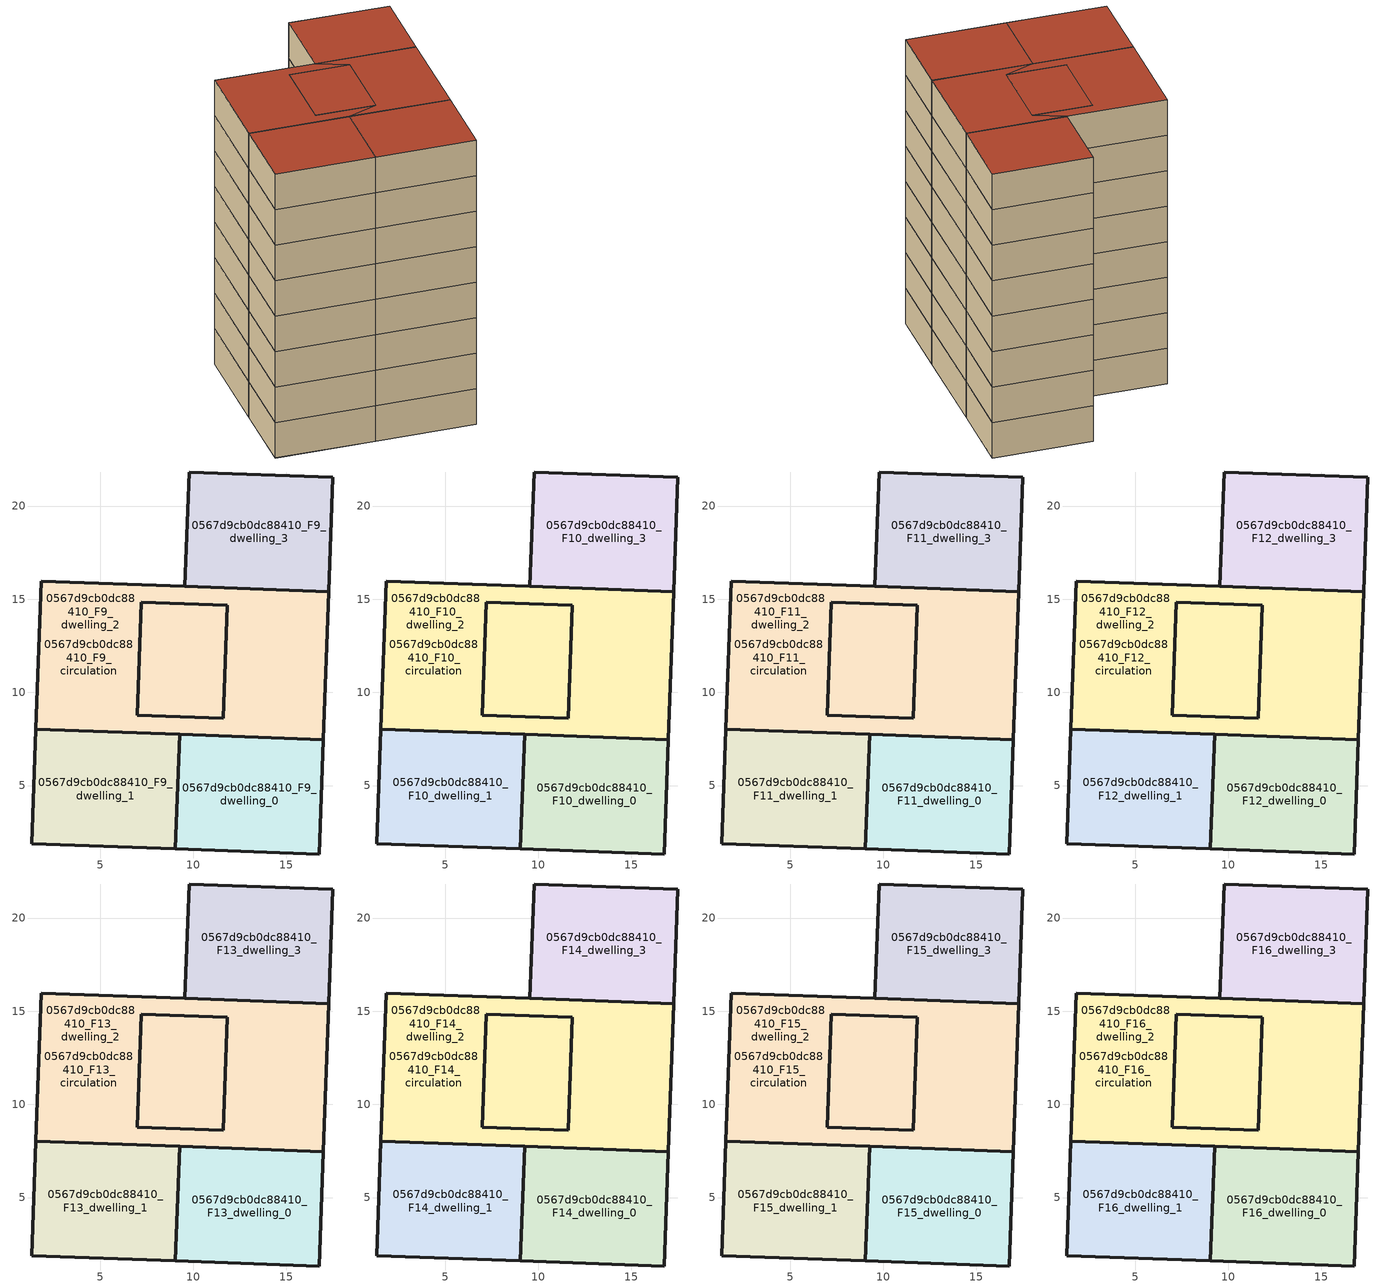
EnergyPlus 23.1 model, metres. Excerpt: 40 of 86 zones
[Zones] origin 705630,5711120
0567d9cb0dc88410_F9_dwelling_0
 floor to 0567d9cb0dc88410_F8_dwelling_0 (EU_floor_Construction): 16.97,7.46 16.75,1.33 9.04,1.61 9.26,7.74 z27
 wall outside (EU_wall_Construction): 16.97,7.46 9.26,7.74 9.04,1.61 16.75,1.33 16.97,7.46 z27:30
0567d9cb0dc88410_F9_dwelling_1
 floor to 0567d9cb0dc88410_F8_dwelling_1 (EU_floor_Construction): 9.26,7.74 9.04,1.61 1.33,1.89 1.56,8.02 z27
 wall outside (EU_wall_Construction): 1.56,8.02 1.33,1.89 9.04,1.61 9.26,7.74 1.56,8.02 z27:30
0567d9cb0dc88410_F9_dwelling_2
 floor outside (EU_floor_Construction): 17.26,15.41 16.97,7.46 9.26,7.74 11.61,8.6 11.83,14.67 9.55,15.69 z27; 11.83,14.67 7.21,14.84 6.99,8.77 11.61,8.6 9.26,7.74 1.56,8.02 1.85,15.98 9.55,15.69 z27; 11.83,14.67 11.61,8.6 6.99,8.77 7.21,14.84 z27
 wall outside (EU_wall_Construction): 16.97,7.46 17.26,15.41 9.55,15.69 1.85,15.98 1.56,8.02 9.26,7.74 16.97,7.46 z27:30
0567d9cb0dc88410_F9_dwelling_3
 floor to 0567d9cb0dc88410_F8_dwelling_3 (EU_floor_Construction): 17.49,21.55 17.26,15.41 9.55,15.69 9.78,21.83 z27
 wall outside (EU_wall_Construction): 17.49,21.55 9.78,21.83 9.55,15.69 17.26,15.41 17.49,21.55 z27:30
0567d9cb0dc88410_F9_circulation
 floor to 0567d9cb0dc88410_F8_circulation (EU_floor_Construction): 11.83,14.67 11.61,8.6 6.99,8.77 7.21,14.84 z27; 11.83,14.67 7.21,14.84 6.99,8.77 11.61,8.6 9.26,7.74 1.56,8.02 1.85,15.98 9.55,15.69 z27; 17.26,15.41 16.97,7.46 9.26,7.74 11.61,8.6 11.83,14.67 9.55,15.69 z27
 wall outside (EU_wall_Construction): 11.83,14.67 7.21,14.84 6.99,8.77 11.61,8.6 11.83,14.67 z27:30
0567d9cb0dc88410_F10_dwelling_0
 floor to 0567d9cb0dc88410_F9_dwelling_0 (EU_floor_Construction): 16.97,7.46 16.75,1.33 9.04,1.61 9.26,7.74 z30
 wall outside (EU_wall_Construction): 16.97,7.46 9.26,7.74 9.04,1.61 16.75,1.33 16.97,7.46 z30:33
0567d9cb0dc88410_F10_dwelling_1
 floor to 0567d9cb0dc88410_F9_dwelling_1 (EU_floor_Construction): 9.26,7.74 9.04,1.61 1.33,1.89 1.56,8.02 z30
 wall outside (EU_wall_Construction): 1.56,8.02 1.33,1.89 9.04,1.61 9.26,7.74 1.56,8.02 z30:33
0567d9cb0dc88410_F10_dwelling_2
 floor outside (EU_floor_Construction): 17.26,15.41 16.97,7.46 9.26,7.74 11.61,8.6 11.83,14.67 9.55,15.69 z30; 11.83,14.67 7.21,14.84 6.99,8.77 11.61,8.6 9.26,7.74 1.56,8.02 1.85,15.98 9.55,15.69 z30; 11.83,14.67 11.61,8.6 6.99,8.77 7.21,14.84 z30
 wall outside (EU_wall_Construction): 16.97,7.46 17.26,15.41 9.55,15.69 1.85,15.98 1.56,8.02 9.26,7.74 16.97,7.46 z30:33
0567d9cb0dc88410_F10_dwelling_3
 floor to 0567d9cb0dc88410_F9_dwelling_3 (EU_floor_Construction): 17.49,21.55 17.26,15.41 9.55,15.69 9.78,21.83 z30
 wall outside (EU_wall_Construction): 17.49,21.55 9.78,21.83 9.55,15.69 17.26,15.41 17.49,21.55 z30:33
0567d9cb0dc88410_F10_circulation
 floor to 0567d9cb0dc88410_F9_circulation (EU_floor_Construction): 11.83,14.67 11.61,8.6 6.99,8.77 7.21,14.84 z30; 11.83,14.67 7.21,14.84 6.99,8.77 11.61,8.6 9.26,7.74 1.56,8.02 1.85,15.98 9.55,15.69 z30; 17.26,15.41 16.97,7.46 9.26,7.74 11.61,8.6 11.83,14.67 9.55,15.69 z30
 wall outside (EU_wall_Construction): 11.83,14.67 7.21,14.84 6.99,8.77 11.61,8.6 11.83,14.67 z30:33
0567d9cb0dc88410_F11_dwelling_0
 floor to 0567d9cb0dc88410_F10_dwelling_0 (EU_floor_Construction): 16.97,7.46 16.75,1.33 9.04,1.61 9.26,7.74 z33
 wall outside (EU_wall_Construction): 16.97,7.46 9.26,7.74 9.04,1.61 16.75,1.33 16.97,7.46 z33:36
0567d9cb0dc88410_F11_dwelling_1
 floor to 0567d9cb0dc88410_F10_dwelling_1 (EU_floor_Construction): 9.26,7.74 9.04,1.61 1.33,1.89 1.56,8.02 z33
 wall outside (EU_wall_Construction): 1.56,8.02 1.33,1.89 9.04,1.61 9.26,7.74 1.56,8.02 z33:36
0567d9cb0dc88410_F11_dwelling_2
 floor outside (EU_floor_Construction): 17.26,15.41 16.97,7.46 9.26,7.74 11.61,8.6 11.83,14.67 9.55,15.69 z33; 11.83,14.67 7.21,14.84 6.99,8.77 11.61,8.6 9.26,7.74 1.56,8.02 1.85,15.98 9.55,15.69 z33; 11.83,14.67 11.61,8.6 6.99,8.77 7.21,14.84 z33
 wall outside (EU_wall_Construction): 16.97,7.46 17.26,15.41 9.55,15.69 1.85,15.98 1.56,8.02 9.26,7.74 16.97,7.46 z33:36
0567d9cb0dc88410_F11_dwelling_3
 floor to 0567d9cb0dc88410_F10_dwelling_3 (EU_floor_Construction): 17.49,21.55 17.26,15.41 9.55,15.69 9.78,21.83 z33
 wall outside (EU_wall_Construction): 17.49,21.55 9.78,21.83 9.55,15.69 17.26,15.41 17.49,21.55 z33:36
0567d9cb0dc88410_F11_circulation
 floor to 0567d9cb0dc88410_F10_circulation (EU_floor_Construction): 11.83,14.67 11.61,8.6 6.99,8.77 7.21,14.84 z33; 11.83,14.67 7.21,14.84 6.99,8.77 11.61,8.6 9.26,7.74 1.56,8.02 1.85,15.98 9.55,15.69 z33; 17.26,15.41 16.97,7.46 9.26,7.74 11.61,8.6 11.83,14.67 9.55,15.69 z33
 wall outside (EU_wall_Construction): 11.83,14.67 7.21,14.84 6.99,8.77 11.61,8.6 11.83,14.67 z33:36
0567d9cb0dc88410_F12_dwelling_0
 floor to 0567d9cb0dc88410_F11_dwelling_0 (EU_floor_Construction): 16.97,7.46 16.75,1.33 9.04,1.61 9.26,7.74 z36
 wall outside (EU_wall_Construction): 16.97,7.46 9.26,7.74 9.04,1.61 16.75,1.33 16.97,7.46 z36:39
0567d9cb0dc88410_F12_dwelling_1
 floor to 0567d9cb0dc88410_F11_dwelling_1 (EU_floor_Construction): 9.26,7.74 9.04,1.61 1.33,1.89 1.56,8.02 z36
 wall outside (EU_wall_Construction): 1.56,8.02 1.33,1.89 9.04,1.61 9.26,7.74 1.56,8.02 z36:39
0567d9cb0dc88410_F12_dwelling_2
 floor outside (EU_floor_Construction): 17.26,15.41 16.97,7.46 9.26,7.74 11.61,8.6 11.83,14.67 9.55,15.69 z36; 11.83,14.67 7.21,14.84 6.99,8.77 11.61,8.6 9.26,7.74 1.56,8.02 1.85,15.98 9.55,15.69 z36; 11.83,14.67 11.61,8.6 6.99,8.77 7.21,14.84 z36
 wall outside (EU_wall_Construction): 16.97,7.46 17.26,15.41 9.55,15.69 1.85,15.98 1.56,8.02 9.26,7.74 16.97,7.46 z36:39
0567d9cb0dc88410_F12_dwelling_3
 floor to 0567d9cb0dc88410_F11_dwelling_3 (EU_floor_Construction): 17.49,21.55 17.26,15.41 9.55,15.69 9.78,21.83 z36
 wall outside (EU_wall_Construction): 17.49,21.55 9.78,21.83 9.55,15.69 17.26,15.41 17.49,21.55 z36:39
0567d9cb0dc88410_F12_circulation
 floor to 0567d9cb0dc88410_F11_circulation (EU_floor_Construction): 11.83,14.67 11.61,8.6 6.99,8.77 7.21,14.84 z36; 11.83,14.67 7.21,14.84 6.99,8.77 11.61,8.6 9.26,7.74 1.56,8.02 1.85,15.98 9.55,15.69 z36; 17.26,15.41 16.97,7.46 9.26,7.74 11.61,8.6 11.83,14.67 9.55,15.69 z36
 wall outside (EU_wall_Construction): 11.83,14.67 7.21,14.84 6.99,8.77 11.61,8.6 11.83,14.67 z36:39
0567d9cb0dc88410_F13_dwelling_0
 floor to 0567d9cb0dc88410_F12_dwelling_0 (EU_floor_Construction): 16.97,7.46 16.75,1.33 9.04,1.61 9.26,7.74 z39
 wall outside (EU_wall_Construction): 16.97,7.46 9.26,7.74 9.04,1.61 16.75,1.33 16.97,7.46 z39:42
0567d9cb0dc88410_F13_dwelling_1
 floor to 0567d9cb0dc88410_F12_dwelling_1 (EU_floor_Construction): 9.26,7.74 9.04,1.61 1.33,1.89 1.56,8.02 z39
 wall outside (EU_wall_Construction): 1.56,8.02 1.33,1.89 9.04,1.61 9.26,7.74 1.56,8.02 z39:42
0567d9cb0dc88410_F13_dwelling_2
 floor outside (EU_floor_Construction): 17.26,15.41 16.97,7.46 9.26,7.74 11.61,8.6 11.83,14.67 9.55,15.69 z39; 11.83,14.67 7.21,14.84 6.99,8.77 11.61,8.6 9.26,7.74 1.56,8.02 1.85,15.98 9.55,15.69 z39; 11.83,14.67 11.61,8.6 6.99,8.77 7.21,14.84 z39
 wall outside (EU_wall_Construction): 16.97,7.46 17.26,15.41 9.55,15.69 1.85,15.98 1.56,8.02 9.26,7.74 16.97,7.46 z39:42
0567d9cb0dc88410_F13_dwelling_3
 floor to 0567d9cb0dc88410_F12_dwelling_3 (EU_floor_Construction): 17.49,21.55 17.26,15.41 9.55,15.69 9.78,21.83 z39
 wall outside (EU_wall_Construction): 17.49,21.55 9.78,21.83 9.55,15.69 17.26,15.41 17.49,21.55 z39:42
0567d9cb0dc88410_F13_circulation
 floor to 0567d9cb0dc88410_F12_circulation (EU_floor_Construction): 11.83,14.67 11.61,8.6 6.99,8.77 7.21,14.84 z39; 11.83,14.67 7.21,14.84 6.99,8.77 11.61,8.6 9.26,7.74 1.56,8.02 1.85,15.98 9.55,15.69 z39; 17.26,15.41 16.97,7.46 9.26,7.74 11.61,8.6 11.83,14.67 9.55,15.69 z39
 wall outside (EU_wall_Construction): 11.83,14.67 7.21,14.84 6.99,8.77 11.61,8.6 11.83,14.67 z39:42
0567d9cb0dc88410_F14_dwelling_0
 floor to 0567d9cb0dc88410_F13_dwelling_0 (EU_floor_Construction): 16.97,7.46 16.75,1.33 9.04,1.61 9.26,7.74 z42
 wall outside (EU_wall_Construction): 16.97,7.46 9.26,7.74 9.04,1.61 16.75,1.33 16.97,7.46 z42:45
0567d9cb0dc88410_F14_dwelling_1
 floor to 0567d9cb0dc88410_F13_dwelling_1 (EU_floor_Construction): 9.26,7.74 9.04,1.61 1.33,1.89 1.56,8.02 z42
 wall outside (EU_wall_Construction): 1.56,8.02 1.33,1.89 9.04,1.61 9.26,7.74 1.56,8.02 z42:45
0567d9cb0dc88410_F14_dwelling_2
 floor outside (EU_floor_Construction): 17.26,15.41 16.97,7.46 9.26,7.74 11.61,8.6 11.83,14.67 9.55,15.69 z42; 11.83,14.67 7.21,14.84 6.99,8.77 11.61,8.6 9.26,7.74 1.56,8.02 1.85,15.98 9.55,15.69 z42; 11.83,14.67 11.61,8.6 6.99,8.77 7.21,14.84 z42
 wall outside (EU_wall_Construction): 16.97,7.46 17.26,15.41 9.55,15.69 1.85,15.98 1.56,8.02 9.26,7.74 16.97,7.46 z42:45
0567d9cb0dc88410_F14_dwelling_3
 floor to 0567d9cb0dc88410_F13_dwelling_3 (EU_floor_Construction): 17.49,21.55 17.26,15.41 9.55,15.69 9.78,21.83 z42
 wall outside (EU_wall_Construction): 17.49,21.55 9.78,21.83 9.55,15.69 17.26,15.41 17.49,21.55 z42:45
0567d9cb0dc88410_F14_circulation
 floor to 0567d9cb0dc88410_F13_circulation (EU_floor_Construction): 11.83,14.67 11.61,8.6 6.99,8.77 7.21,14.84 z42; 11.83,14.67 7.21,14.84 6.99,8.77 11.61,8.6 9.26,7.74 1.56,8.02 1.85,15.98 9.55,15.69 z42; 17.26,15.41 16.97,7.46 9.26,7.74 11.61,8.6 11.83,14.67 9.55,15.69 z42
 wall outside (EU_wall_Construction): 11.83,14.67 7.21,14.84 6.99,8.77 11.61,8.6 11.83,14.67 z42:45
0567d9cb0dc88410_F15_dwelling_0
 floor to 0567d9cb0dc88410_F14_dwelling_0 (EU_floor_Construction): 16.97,7.46 16.75,1.33 9.04,1.61 9.26,7.74 z45
 wall outside (EU_wall_Construction): 16.97,7.46 9.26,7.74 9.04,1.61 16.75,1.33 16.97,7.46 z45:48
0567d9cb0dc88410_F15_dwelling_1
 floor to 0567d9cb0dc88410_F14_dwelling_1 (EU_floor_Construction): 9.26,7.74 9.04,1.61 1.33,1.89 1.56,8.02 z45
 wall outside (EU_wall_Construction): 1.56,8.02 1.33,1.89 9.04,1.61 9.26,7.74 1.56,8.02 z45:48
0567d9cb0dc88410_F15_dwelling_2
 floor outside (EU_floor_Construction): 17.26,15.41 16.97,7.46 9.26,7.74 11.61,8.6 11.83,14.67 9.55,15.69 z45; 11.83,14.67 7.21,14.84 6.99,8.77 11.61,8.6 9.26,7.74 1.56,8.02 1.85,15.98 9.55,15.69 z45; 11.83,14.67 11.61,8.6 6.99,8.77 7.21,14.84 z45
 wall outside (EU_wall_Construction): 16.97,7.46 17.26,15.41 9.55,15.69 1.85,15.98 1.56,8.02 9.26,7.74 16.97,7.46 z45:48
0567d9cb0dc88410_F15_dwelling_3
 floor to 0567d9cb0dc88410_F14_dwelling_3 (EU_floor_Construction): 17.49,21.55 17.26,15.41 9.55,15.69 9.78,21.83 z45
 wall outside (EU_wall_Construction): 17.49,21.55 9.78,21.83 9.55,15.69 17.26,15.41 17.49,21.55 z45:48
0567d9cb0dc88410_F15_circulation
 floor to 0567d9cb0dc88410_F14_circulation (EU_floor_Construction): 11.83,14.67 11.61,8.6 6.99,8.77 7.21,14.84 z45; 11.83,14.67 7.21,14.84 6.99,8.77 11.61,8.6 9.26,7.74 1.56,8.02 1.85,15.98 9.55,15.69 z45; 17.26,15.41 16.97,7.46 9.26,7.74 11.61,8.6 11.83,14.67 9.55,15.69 z45
 wall outside (EU_wall_Construction): 11.83,14.67 7.21,14.84 6.99,8.77 11.61,8.6 11.83,14.67 z45:48
0567d9cb0dc88410_F16_dwelling_0
 floor to 0567d9cb0dc88410_F15_dwelling_0 (EU_floor_Construction): 16.97,7.46 16.75,1.33 9.04,1.61 9.26,7.74 z48
 wall outside (EU_wall_Construction): 16.97,7.46 9.26,7.74 9.04,1.61 16.75,1.33 16.97,7.46 z48:51
 roof outside (EU_roof_Construction): 16.75,1.33 16.97,7.46 9.26,7.74 9.04,1.61 z51
0567d9cb0dc88410_F16_dwelling_1
 floor to 0567d9cb0dc88410_F15_dwelling_1 (EU_floor_Construction): 9.26,7.74 9.04,1.61 1.33,1.89 1.56,8.02 z48
 wall outside (EU_wall_Construction): 1.56,8.02 1.33,1.89 9.04,1.61 9.26,7.74 1.56,8.02 z48:51
 roof outside (EU_roof_Construction): 9.04,1.61 9.26,7.74 1.56,8.02 1.33,1.89 z51
0567d9cb0dc88410_F16_dwelling_2
 floor outside (EU_floor_Construction): 17.26,15.41 16.97,7.46 9.26,7.74 11.61,8.6 11.83,14.67 9.55,15.69 z48; 11.83,14.67 7.21,14.84 6.99,8.77 11.61,8.6 9.26,7.74 1.56,8.02 1.85,15.98 9.55,15.69 z48; 11.83,14.67 11.61,8.6 6.99,8.77 7.21,14.84 z48
 wall outside (EU_wall_Construction): 16.97,7.46 17.26,15.41 9.55,15.69 1.85,15.98 1.56,8.02 9.26,7.74 16.97,7.46 z48:51
 roof outside (EU_roof_Construction): 11.61,8.6 6.99,8.77 7.21,14.84 11.83,14.67 9.55,15.69 1.85,15.98 1.56,8.02 9.26,7.74 z51; 11.61,8.6 11.83,14.67 7.21,14.84 6.99,8.77 z51; 16.97,7.46 17.26,15.41 9.55,15.69 11.83,14.67 11.61,8.6 9.26,7.74 z51
0567d9cb0dc88410_F16_dwelling_3
 floor to 0567d9cb0dc88410_F15_dwelling_3 (EU_floor_Construction): 17.49,21.55 17.26,15.41 9.55,15.69 9.78,21.83 z48
 wall outside (EU_wall_Construction): 17.49,21.55 9.78,21.83 9.55,15.69 17.26,15.41 17.49,21.55 z48:51
 roof outside (EU_roof_Construction): 17.26,15.41 17.49,21.55 9.78,21.83 9.55,15.69 z51
0567d9cb0dc88410_F16_circulation
 floor to 0567d9cb0dc88410_F15_circulation (EU_floor_Construction): 11.83,14.67 11.61,8.6 6.99,8.77 7.21,14.84 z48; 11.83,14.67 7.21,14.84 6.99,8.77 11.61,8.6 9.26,7.74 1.56,8.02 1.85,15.98 9.55,15.69 z48; 17.26,15.41 16.97,7.46 9.26,7.74 11.61,8.6 11.83,14.67 9.55,15.69 z48
 wall outside (EU_wall_Construction): 11.83,14.67 7.21,14.84 6.99,8.77 11.61,8.6 11.83,14.67 z48:51
 roof outside (EU_roof_Construction): 11.61,8.6 6.99,8.77 7.21,14.84 11.83,14.67 9.55,15.69 1.85,15.98 1.56,8.02 9.26,7.74 z51; 11.61,8.6 11.83,14.67 7.21,14.84 6.99,8.77 z51; 16.97,7.46 17.26,15.41 9.55,15.69 11.83,14.67 11.61,8.6 9.26,7.74 z51
[Building]
EU S2 Campaign: North Axis=0; Terrain=City; Solar Distribution=FullExterior
[Site:Location]
London: Latitude=51.5; Longitude=-0.5; Time Zone=0; Elevation=25
[SizingPeriod:WeatherFileDays]
AnnualSizingPeriod: Begin Month=1; Begin Day of Month=1; End Month=12; End Day of Month=31; Day of Week for Start Day=Monday; Use Weather File Daylight Saving Period=No; Use Weather File Rain and Snow Indicators=No
[MATERIAL]
EU_InternalMass_Material: Roughness=MediumRough; Thickness=0.1; Conductivity=1; Density=1800; Specific Heat=900; Thermal Absorptance=0.9; Solar Absorptance=0.7; Visible Absorptance=0.7
[MATERIAL:NOMASS] Roughness=MediumRough; Thermal Absorptance=0.9; Solar Absorptance=0.7; Visible Absorptance=0.7
Name | Thermal Resistance
EU_wall_NoMass | 0.635353
EU_roof_NoMass | 0.675062
EU_floor_NoMass | 1.96382
[CONSTRUCTION]
EU_wall_Construction: EU_wall_NoMass
EU_roof_Construction: EU_roof_NoMass
EU_floor_Construction: EU_floor_NoMass
EU_InternalMass_Construction: EU_InternalMass_Material
[ZONE] Type=1; Multiplier=1; Ceiling Height=autocalculate; Floor Area=autocalculate; Part of Total Floor Area=Yes
Name | Volume
0567d9cb0dc88410_F9_dwelling_0; 0567d9cb0dc88410_F10_dwelling_0; 0567d9cb0dc88410_F11_dwelling_0; 0567d9cb0dc88410_F12_dwelling_0; 0567d9cb0dc88410_F13_dwelling_0; 0567d9cb0dc88410_F14_dwelling_0; 0567d9cb0dc88410_F15_dwelling_0; 0567d9cb0dc88410_F16_dwelling_0; 0567d9cb0dc88410_F9_dwelling_3; 0567d9cb0dc88410_F10_dwelling_3; 0567d9cb0dc88410_F11_dwelling_3; 0567d9cb0dc88410_F12_dwelling_3; 0567d9cb0dc88410_F13_dwelling_3; 0567d9cb0dc88410_F14_dwelling_3; 0567d9cb0dc88410_F15_dwelling_3; 0567d9cb0dc88410_F16_dwelling_3 | 142.055
0567d9cb0dc88410_F9_dwelling_1; 0567d9cb0dc88410_F10_dwelling_1; 0567d9cb0dc88410_F11_dwelling_1; 0567d9cb0dc88410_F12_dwelling_1; 0567d9cb0dc88410_F13_dwelling_1; 0567d9cb0dc88410_F14_dwelling_1; 0567d9cb0dc88410_F15_dwelling_1; 0567d9cb0dc88410_F16_dwelling_1 | 142.054
0567d9cb0dc88410_F9_dwelling_2; 0567d9cb0dc88410_F10_dwelling_2; 0567d9cb0dc88410_F11_dwelling_2; 0567d9cb0dc88410_F12_dwelling_2; 0567d9cb0dc88410_F13_dwelling_2; 0567d9cb0dc88410_F14_dwelling_2; 0567d9cb0dc88410_F15_dwelling_2; 0567d9cb0dc88410_F16_dwelling_2 | 368.405
0567d9cb0dc88410_F9_circulation; 0567d9cb0dc88410_F10_circulation; 0567d9cb0dc88410_F11_circulation; 0567d9cb0dc88410_F12_circulation; 0567d9cb0dc88410_F13_circulation; 0567d9cb0dc88410_F14_circulation; 0567d9cb0dc88410_F15_circulation; 0567d9cb0dc88410_F16_circulation | 368.406
[INTERNALMASS] Construction=EU_InternalMass_Construction; Surface Area=71.0272
Name | Zone or ZoneList
0567d9cb0dc88410_F9_dwelling_0_EU_InternalMass | 0567d9cb0dc88410_F9_dwelling_0
0567d9cb0dc88410_F9_dwelling_1_EU_InternalMass | 0567d9cb0dc88410_F9_dwelling_1
0567d9cb0dc88410_F9_dwelling_2_EU_InternalMass | 0567d9cb0dc88410_F9_dwelling_2
0567d9cb0dc88410_F9_dwelling_3_EU_InternalMass | 0567d9cb0dc88410_F9_dwelling_3
0567d9cb0dc88410_F10_dwelling_0_EU_InternalMass | 0567d9cb0dc88410_F10_dwelling_0
0567d9cb0dc88410_F10_dwelling_1_EU_InternalMass | 0567d9cb0dc88410_F10_dwelling_1
0567d9cb0dc88410_F10_dwelling_2_EU_InternalMass | 0567d9cb0dc88410_F10_dwelling_2
0567d9cb0dc88410_F10_dwelling_3_EU_InternalMass | 0567d9cb0dc88410_F10_dwelling_3
0567d9cb0dc88410_F11_dwelling_0_EU_InternalMass | 0567d9cb0dc88410_F11_dwelling_0
0567d9cb0dc88410_F11_dwelling_1_EU_InternalMass | 0567d9cb0dc88410_F11_dwelling_1
0567d9cb0dc88410_F11_dwelling_2_EU_InternalMass | 0567d9cb0dc88410_F11_dwelling_2
0567d9cb0dc88410_F11_dwelling_3_EU_InternalMass | 0567d9cb0dc88410_F11_dwelling_3
0567d9cb0dc88410_F12_dwelling_0_EU_InternalMass | 0567d9cb0dc88410_F12_dwelling_0
0567d9cb0dc88410_F12_dwelling_1_EU_InternalMass | 0567d9cb0dc88410_F12_dwelling_1
0567d9cb0dc88410_F12_dwelling_2_EU_InternalMass | 0567d9cb0dc88410_F12_dwelling_2
0567d9cb0dc88410_F12_dwelling_3_EU_InternalMass | 0567d9cb0dc88410_F12_dwelling_3
0567d9cb0dc88410_F13_dwelling_0_EU_InternalMass | 0567d9cb0dc88410_F13_dwelling_0
0567d9cb0dc88410_F13_dwelling_1_EU_InternalMass | 0567d9cb0dc88410_F13_dwelling_1
0567d9cb0dc88410_F13_dwelling_2_EU_InternalMass | 0567d9cb0dc88410_F13_dwelling_2
0567d9cb0dc88410_F13_dwelling_3_EU_InternalMass | 0567d9cb0dc88410_F13_dwelling_3
0567d9cb0dc88410_F14_dwelling_0_EU_InternalMass | 0567d9cb0dc88410_F14_dwelling_0
0567d9cb0dc88410_F14_dwelling_1_EU_InternalMass | 0567d9cb0dc88410_F14_dwelling_1
0567d9cb0dc88410_F14_dwelling_2_EU_InternalMass | 0567d9cb0dc88410_F14_dwelling_2
0567d9cb0dc88410_F14_dwelling_3_EU_InternalMass | 0567d9cb0dc88410_F14_dwelling_3
0567d9cb0dc88410_F15_dwelling_0_EU_InternalMass | 0567d9cb0dc88410_F15_dwelling_0
0567d9cb0dc88410_F15_dwelling_1_EU_InternalMass | 0567d9cb0dc88410_F15_dwelling_1
0567d9cb0dc88410_F15_dwelling_2_EU_InternalMass | 0567d9cb0dc88410_F15_dwelling_2
0567d9cb0dc88410_F15_dwelling_3_EU_InternalMass | 0567d9cb0dc88410_F15_dwelling_3
0567d9cb0dc88410_F16_dwelling_0_EU_InternalMass | 0567d9cb0dc88410_F16_dwelling_0
0567d9cb0dc88410_F16_dwelling_1_EU_InternalMass | 0567d9cb0dc88410_F16_dwelling_1
0567d9cb0dc88410_F16_dwelling_2_EU_InternalMass | 0567d9cb0dc88410_F16_dwelling_2
0567d9cb0dc88410_F16_dwelling_3_EU_InternalMass | 0567d9cb0dc88410_F16_dwelling_3
[OTHEREQUIPMENT] Fuel Type=Electricity; Design Level Calculation Method=Watts/Area; Power per Zone Floor Area=1; Fraction Latent=0; Fraction Radiant=0; Fraction Lost=0; Carbon Dioxide Generation Rate=0; EndUse Subcategory=EU_Step8_InternalGains
Name | Zone or ZoneList or Space or SpaceList | Schedule
EU_Step8_InternalGain_0567d9cb0dc88410_F9_dwelling_0_f000 | 0567d9cb0dc88410_F9_dwelling_0 | EU_Step8_GainSchedule_0567d9cb0dc88410_F9_dwelling_0_f000
EU_Step8_InternalGain_0567d9cb0dc88410_F9_dwelling_1_f000 | 0567d9cb0dc88410_F9_dwelling_1 | EU_Step8_GainSchedule_0567d9cb0dc88410_F9_dwelling_1_f000
EU_Step8_InternalGain_0567d9cb0dc88410_F9_dwelling_2_f000 | 0567d9cb0dc88410_F9_dwelling_2 | EU_Step8_GainSchedule_0567d9cb0dc88410_F9_dwelling_2_f000
EU_Step8_InternalGain_0567d9cb0dc88410_F9_dwelling_3_f000 | 0567d9cb0dc88410_F9_dwelling_3 | EU_Step8_GainSchedule_0567d9cb0dc88410_F9_dwelling_3_f000
EU_Step8_InternalGain_0567d9cb0dc88410_F10_dwelling_0_f000 | 0567d9cb0dc88410_F10_dwelling_0 | EU_Step8_GainSchedule_0567d9cb0dc88410_F10_dwelling_0_f000
EU_Step8_InternalGain_0567d9cb0dc88410_F10_dwelling_1_f000 | 0567d9cb0dc88410_F10_dwelling_1 | EU_Step8_GainSchedule_0567d9cb0dc88410_F10_dwelling_1_f000
EU_Step8_InternalGain_0567d9cb0dc88410_F10_dwelling_2_f000 | 0567d9cb0dc88410_F10_dwelling_2 | EU_Step8_GainSchedule_0567d9cb0dc88410_F10_dwelling_2_f000
EU_Step8_InternalGain_0567d9cb0dc88410_F10_dwelling_3_f000 | 0567d9cb0dc88410_F10_dwelling_3 | EU_Step8_GainSchedule_0567d9cb0dc88410_F10_dwelling_3_f000
EU_Step8_InternalGain_0567d9cb0dc88410_F11_dwelling_0_f000 | 0567d9cb0dc88410_F11_dwelling_0 | EU_Step8_GainSchedule_0567d9cb0dc88410_F11_dwelling_0_f000
EU_Step8_InternalGain_0567d9cb0dc88410_F11_dwelling_1_f000 | 0567d9cb0dc88410_F11_dwelling_1 | EU_Step8_GainSchedule_0567d9cb0dc88410_F11_dwelling_1_f000
EU_Step8_InternalGain_0567d9cb0dc88410_F11_dwelling_2_f000 | 0567d9cb0dc88410_F11_dwelling_2 | EU_Step8_GainSchedule_0567d9cb0dc88410_F11_dwelling_2_f000
EU_Step8_InternalGain_0567d9cb0dc88410_F11_dwelling_3_f000 | 0567d9cb0dc88410_F11_dwelling_3 | EU_Step8_GainSchedule_0567d9cb0dc88410_F11_dwelling_3_f000
EU_Step8_InternalGain_0567d9cb0dc88410_F12_dwelling_0_f000 | 0567d9cb0dc88410_F12_dwelling_0 | EU_Step8_GainSchedule_0567d9cb0dc88410_F12_dwelling_0_f000
EU_Step8_InternalGain_0567d9cb0dc88410_F12_dwelling_1_f000 | 0567d9cb0dc88410_F12_dwelling_1 | EU_Step8_GainSchedule_0567d9cb0dc88410_F12_dwelling_1_f000
EU_Step8_InternalGain_0567d9cb0dc88410_F12_dwelling_2_f000 | 0567d9cb0dc88410_F12_dwelling_2 | EU_Step8_GainSchedule_0567d9cb0dc88410_F12_dwelling_2_f000
EU_Step8_InternalGain_0567d9cb0dc88410_F12_dwelling_3_f000 | 0567d9cb0dc88410_F12_dwelling_3 | EU_Step8_GainSchedule_0567d9cb0dc88410_F12_dwelling_3_f000
EU_Step8_InternalGain_0567d9cb0dc88410_F13_dwelling_0_f000 | 0567d9cb0dc88410_F13_dwelling_0 | EU_Step8_GainSchedule_0567d9cb0dc88410_F13_dwelling_0_f000
EU_Step8_InternalGain_0567d9cb0dc88410_F13_dwelling_1_f000 | 0567d9cb0dc88410_F13_dwelling_1 | EU_Step8_GainSchedule_0567d9cb0dc88410_F13_dwelling_1_f000
EU_Step8_InternalGain_0567d9cb0dc88410_F13_dwelling_2_f000 | 0567d9cb0dc88410_F13_dwelling_2 | EU_Step8_GainSchedule_0567d9cb0dc88410_F13_dwelling_2_f000
EU_Step8_InternalGain_0567d9cb0dc88410_F13_dwelling_3_f000 | 0567d9cb0dc88410_F13_dwelling_3 | EU_Step8_GainSchedule_0567d9cb0dc88410_F13_dwelling_3_f000
EU_Step8_InternalGain_0567d9cb0dc88410_F14_dwelling_0_f000 | 0567d9cb0dc88410_F14_dwelling_0 | EU_Step8_GainSchedule_0567d9cb0dc88410_F14_dwelling_0_f000
EU_Step8_InternalGain_0567d9cb0dc88410_F14_dwelling_1_f000 | 0567d9cb0dc88410_F14_dwelling_1 | EU_Step8_GainSchedule_0567d9cb0dc88410_F14_dwelling_1_f000
EU_Step8_InternalGain_0567d9cb0dc88410_F14_dwelling_2_f000 | 0567d9cb0dc88410_F14_dwelling_2 | EU_Step8_GainSchedule_0567d9cb0dc88410_F14_dwelling_2_f000
EU_Step8_InternalGain_0567d9cb0dc88410_F14_dwelling_3_f000 | 0567d9cb0dc88410_F14_dwelling_3 | EU_Step8_GainSchedule_0567d9cb0dc88410_F14_dwelling_3_f000
EU_Step8_InternalGain_0567d9cb0dc88410_F15_dwelling_0_f000 | 0567d9cb0dc88410_F15_dwelling_0 | EU_Step8_GainSchedule_0567d9cb0dc88410_F15_dwelling_0_f000
EU_Step8_InternalGain_0567d9cb0dc88410_F15_dwelling_1_f000 | 0567d9cb0dc88410_F15_dwelling_1 | EU_Step8_GainSchedule_0567d9cb0dc88410_F15_dwelling_1_f000
EU_Step8_InternalGain_0567d9cb0dc88410_F15_dwelling_2_f000 | 0567d9cb0dc88410_F15_dwelling_2 | EU_Step8_GainSchedule_0567d9cb0dc88410_F15_dwelling_2_f000
EU_Step8_InternalGain_0567d9cb0dc88410_F15_dwelling_3_f000 | 0567d9cb0dc88410_F15_dwelling_3 | EU_Step8_GainSchedule_0567d9cb0dc88410_F15_dwelling_3_f000
EU_Step8_InternalGain_0567d9cb0dc88410_F16_dwelling_0_f000 | 0567d9cb0dc88410_F16_dwelling_0 | EU_Step8_GainSchedule_0567d9cb0dc88410_F16_dwelling_0_f000
EU_Step8_InternalGain_0567d9cb0dc88410_F16_dwelling_1_f000 | 0567d9cb0dc88410_F16_dwelling_1 | EU_Step8_GainSchedule_0567d9cb0dc88410_F16_dwelling_1_f000
EU_Step8_InternalGain_0567d9cb0dc88410_F16_dwelling_2_f000 | 0567d9cb0dc88410_F16_dwelling_2 | EU_Step8_GainSchedule_0567d9cb0dc88410_F16_dwelling_2_f000
EU_Step8_InternalGain_0567d9cb0dc88410_F16_dwelling_3_f000 | 0567d9cb0dc88410_F16_dwelling_3 | EU_Step8_GainSchedule_0567d9cb0dc88410_F16_dwelling_3_f000
[ZONEINFILTRATION:DESIGNFLOWRATE] Schedule=EU_AlwaysOn; Design Flow Rate Calculation Method=Flow/Area; Flow Rate per Floor Area=0.0005; Constant Term Coefficient=1; Temperature Term Coefficient=0; Velocity Term Coefficient=0; Velocity Squared Term Coefficient=0
Name | Zone or ZoneList or Space or SpaceList
EU_Circulation_Infiltration_0567d9cb0dc88410_F9_circulation | 0567d9cb0dc88410_F9_circulation
EU_Circulation_Infiltration_0567d9cb0dc88410_F10_circulation | 0567d9cb0dc88410_F10_circulation
EU_Circulation_Infiltration_0567d9cb0dc88410_F11_circulation | 0567d9cb0dc88410_F11_circulation
EU_Circulation_Infiltration_0567d9cb0dc88410_F12_circulation | 0567d9cb0dc88410_F12_circulation
EU_Circulation_Infiltration_0567d9cb0dc88410_F13_circulation | 0567d9cb0dc88410_F13_circulation
EU_Circulation_Infiltration_0567d9cb0dc88410_F14_circulation | 0567d9cb0dc88410_F14_circulation
EU_Circulation_Infiltration_0567d9cb0dc88410_F15_circulation | 0567d9cb0dc88410_F15_circulation
EU_Circulation_Infiltration_0567d9cb0dc88410_F16_circulation | 0567d9cb0dc88410_F16_circulation
[ZONEVENTILATION:DESIGNFLOWRATE] Schedule=EU_AlwaysOn; Design Flow Rate Calculation Method=AirChanges/Hour; Air Changes per Hour=0.555504; Ventilation Type=Natural; Fan Pressure Rise=0; Fan Total Efficiency=1; Constant Term Coefficient=1; Temperature Term Coefficient=0; Velocity Term Coefficient=0; Velocity Squared Term Coefficient=0; Minimum Indoor Temperature=-100; Maximum Indoor Temperature=100; Delta Temperature=-100; Minimum Outdoor Temperature=-100; Maximum Outdoor Temperature=100; Maximum Wind Speed=40
Name | Zone or ZoneList or Space or SpaceList
EU_ConstantAir_0567d9cb0dc88410_F9_dwelling_0 | 0567d9cb0dc88410_F9_dwelling_0
EU_ConstantAir_0567d9cb0dc88410_F9_dwelling_1 | 0567d9cb0dc88410_F9_dwelling_1
EU_ConstantAir_0567d9cb0dc88410_F9_dwelling_2 | 0567d9cb0dc88410_F9_dwelling_2
EU_ConstantAir_0567d9cb0dc88410_F9_dwelling_3 | 0567d9cb0dc88410_F9_dwelling_3
EU_ConstantAir_0567d9cb0dc88410_F10_dwelling_0 | 0567d9cb0dc88410_F10_dwelling_0
EU_ConstantAir_0567d9cb0dc88410_F10_dwelling_1 | 0567d9cb0dc88410_F10_dwelling_1
EU_ConstantAir_0567d9cb0dc88410_F10_dwelling_2 | 0567d9cb0dc88410_F10_dwelling_2
EU_ConstantAir_0567d9cb0dc88410_F10_dwelling_3 | 0567d9cb0dc88410_F10_dwelling_3
EU_ConstantAir_0567d9cb0dc88410_F11_dwelling_0 | 0567d9cb0dc88410_F11_dwelling_0
EU_ConstantAir_0567d9cb0dc88410_F11_dwelling_1 | 0567d9cb0dc88410_F11_dwelling_1
EU_ConstantAir_0567d9cb0dc88410_F11_dwelling_2 | 0567d9cb0dc88410_F11_dwelling_2
EU_ConstantAir_0567d9cb0dc88410_F11_dwelling_3 | 0567d9cb0dc88410_F11_dwelling_3
EU_ConstantAir_0567d9cb0dc88410_F12_dwelling_0 | 0567d9cb0dc88410_F12_dwelling_0
EU_ConstantAir_0567d9cb0dc88410_F12_dwelling_1 | 0567d9cb0dc88410_F12_dwelling_1
EU_ConstantAir_0567d9cb0dc88410_F12_dwelling_2 | 0567d9cb0dc88410_F12_dwelling_2
EU_ConstantAir_0567d9cb0dc88410_F12_dwelling_3 | 0567d9cb0dc88410_F12_dwelling_3
EU_ConstantAir_0567d9cb0dc88410_F13_dwelling_0 | 0567d9cb0dc88410_F13_dwelling_0
EU_ConstantAir_0567d9cb0dc88410_F13_dwelling_1 | 0567d9cb0dc88410_F13_dwelling_1
EU_ConstantAir_0567d9cb0dc88410_F13_dwelling_2 | 0567d9cb0dc88410_F13_dwelling_2
EU_ConstantAir_0567d9cb0dc88410_F13_dwelling_3 | 0567d9cb0dc88410_F13_dwelling_3
EU_ConstantAir_0567d9cb0dc88410_F14_dwelling_0 | 0567d9cb0dc88410_F14_dwelling_0
EU_ConstantAir_0567d9cb0dc88410_F14_dwelling_1 | 0567d9cb0dc88410_F14_dwelling_1
EU_ConstantAir_0567d9cb0dc88410_F14_dwelling_2 | 0567d9cb0dc88410_F14_dwelling_2
EU_ConstantAir_0567d9cb0dc88410_F14_dwelling_3 | 0567d9cb0dc88410_F14_dwelling_3
EU_ConstantAir_0567d9cb0dc88410_F15_dwelling_0 | 0567d9cb0dc88410_F15_dwelling_0
EU_ConstantAir_0567d9cb0dc88410_F15_dwelling_1 | 0567d9cb0dc88410_F15_dwelling_1
EU_ConstantAir_0567d9cb0dc88410_F15_dwelling_2 | 0567d9cb0dc88410_F15_dwelling_2
EU_ConstantAir_0567d9cb0dc88410_F15_dwelling_3 | 0567d9cb0dc88410_F15_dwelling_3
EU_ConstantAir_0567d9cb0dc88410_F16_dwelling_0 | 0567d9cb0dc88410_F16_dwelling_0
EU_ConstantAir_0567d9cb0dc88410_F16_dwelling_1 | 0567d9cb0dc88410_F16_dwelling_1
EU_ConstantAir_0567d9cb0dc88410_F16_dwelling_2 | 0567d9cb0dc88410_F16_dwelling_2
EU_ConstantAir_0567d9cb0dc88410_F16_dwelling_3 | 0567d9cb0dc88410_F16_dwelling_3
[HVACTEMPLATE:THERMOSTAT] Constant Heating Setpoint=20; Constant Cooling Setpoint=50
EU_HeatOnly_0567d9cb0dc88410_F3_dwelling_1; EU_HeatOnly_0567d9cb0dc88410_F3_dwelling_2; EU_HeatOnly_0567d9cb0dc88410_F3_dwelling_3; EU_HeatOnly_0567d9cb0dc88410_F4_dwelling_0; EU_HeatOnly_0567d9cb0dc88410_F4_dwelling_1; EU_HeatOnly_0567d9cb0dc88410_F4_dwelling_2; EU_HeatOnly_0567d9cb0dc88410_F4_dwelling_3; EU_HeatOnly_0567d9cb0dc88410_F5_dwelling_0; EU_HeatOnly_0567d9cb0dc88410_F5_dwelling_1; EU_HeatOnly_0567d9cb0dc88410_F5_dwelling_2; EU_HeatOnly_0567d9cb0dc88410_F5_dwelling_3; EU_HeatOnly_0567d9cb0dc88410_F6_dwelling_0; EU_HeatOnly_0567d9cb0dc88410_F6_dwelling_1; EU_HeatOnly_0567d9cb0dc88410_F6_dwelling_2; EU_HeatOnly_0567d9cb0dc88410_F6_dwelling_3; EU_HeatOnly_0567d9cb0dc88410_F7_dwelling_0; EU_HeatOnly_0567d9cb0dc88410_F7_dwelling_1; EU_HeatOnly_0567d9cb0dc88410_F7_dwelling_2; EU_HeatOnly_0567d9cb0dc88410_F7_dwelling_3; EU_HeatOnly_0567d9cb0dc88410_F8_dwelling_0; EU_HeatOnly_0567d9cb0dc88410_F8_dwelling_1; EU_HeatOnly_0567d9cb0dc88410_F8_dwelling_2; EU_HeatOnly_0567d9cb0dc88410_F8_dwelling_3; EU_HeatOnly_0567d9cb0dc88410_F9_dwelling_0; EU_HeatOnly_0567d9cb0dc88410_F9_dwelling_1; EU_HeatOnly_0567d9cb0dc88410_F9_dwelling_2; EU_HeatOnly_0567d9cb0dc88410_F9_dwelling_3; EU_HeatOnly_0567d9cb0dc88410_F10_dwelling_0; EU_HeatOnly_0567d9cb0dc88410_F10_dwelling_1; EU_HeatOnly_0567d9cb0dc88410_F10_dwelling_2; EU_HeatOnly_0567d9cb0dc88410_F10_dwelling_3; EU_HeatOnly_0567d9cb0dc88410_F11_dwelling_0; EU_HeatOnly_0567d9cb0dc88410_F11_dwelling_1; EU_HeatOnly_0567d9cb0dc88410_F11_dwelling_2; EU_HeatOnly_0567d9cb0dc88410_F11_dwelling_3; EU_HeatOnly_0567d9cb0dc88410_F12_dwelling_0; EU_HeatOnly_0567d9cb0dc88410_F12_dwelling_1; EU_HeatOnly_0567d9cb0dc88410_F12_dwelling_2; EU_HeatOnly_0567d9cb0dc88410_F12_dwelling_3; EU_HeatOnly_0567d9cb0dc88410_F13_dwelling_0; EU_HeatOnly_0567d9cb0dc88410_F13_dwelling_1; EU_HeatOnly_0567d9cb0dc88410_F13_dwelling_2; EU_HeatOnly_0567d9cb0dc88410_F13_dwelling_3; EU_HeatOnly_0567d9cb0dc88410_F14_dwelling_0; EU_HeatOnly_0567d9cb0dc88410_F14_dwelling_1; EU_HeatOnly_0567d9cb0dc88410_F14_dwelling_2; EU_HeatOnly_0567d9cb0dc88410_F14_dwelling_3; EU_HeatOnly_0567d9cb0dc88410_F15_dwelling_0; EU_HeatOnly_0567d9cb0dc88410_F15_dwelling_1; EU_HeatOnly_0567d9cb0dc88410_F15_dwelling_2; EU_HeatOnly_0567d9cb0dc88410_F15_dwelling_3; EU_HeatOnly_0567d9cb0dc88410_F16_dwelling_0; EU_HeatOnly_0567d9cb0dc88410_F16_dwelling_1; EU_HeatOnly_0567d9cb0dc88410_F16_dwelling_2; EU_HeatOnly_0567d9cb0dc88410_F16_dwelling_3
[HVACTEMPLATE:ZONE:IDEALLOADSAIRSYSTEM] System Availability Schedule=EU_AlwaysOn; Maximum Heating Supply Air Temperature=50; Minimum Cooling Supply Air Temperature=13; Maximum Heating Supply Air Humidity Ratio=0.0156; Minimum Cooling Supply Air Humidity Ratio=0.0077; Heating Limit=NoLimit; Cooling Limit=NoLimit; Heating Availability Schedule=EU_AlwaysOn; Cooling Availability Schedule=EU_CoolingOff; Dehumidification Control Type=ConstantSensibleHeatRatio; Cooling Sensible Heat Ratio=0.7; Dehumidification Setpoint=60; Humidification Control Type=None; Humidification Setpoint=30; Outdoor Air Method=None; Outdoor Air Flow Rate per Person=0.00944; Outdoor Air Flow Rate per Zone Floor Area=0; Outdoor Air Flow Rate per Zone=0; Demand Controlled Ventilation Type=None; Outdoor Air Economizer Type=NoEconomizer; Heat Recovery Type=None; Sensible Heat Recovery Effectiveness=0.7; Latent Heat Recovery Effectiveness=0.65
Name | Template Thermostat
0567d9cb0dc88410_F9_dwelling_0 | EU_HeatOnly_0567d9cb0dc88410_F9_dwelling_0
0567d9cb0dc88410_F9_dwelling_1 | EU_HeatOnly_0567d9cb0dc88410_F9_dwelling_1
0567d9cb0dc88410_F9_dwelling_2 | EU_HeatOnly_0567d9cb0dc88410_F9_dwelling_2
0567d9cb0dc88410_F9_dwelling_3 | EU_HeatOnly_0567d9cb0dc88410_F9_dwelling_3
0567d9cb0dc88410_F10_dwelling_0 | EU_HeatOnly_0567d9cb0dc88410_F10_dwelling_0
0567d9cb0dc88410_F10_dwelling_1 | EU_HeatOnly_0567d9cb0dc88410_F10_dwelling_1
0567d9cb0dc88410_F10_dwelling_2 | EU_HeatOnly_0567d9cb0dc88410_F10_dwelling_2
0567d9cb0dc88410_F10_dwelling_3 | EU_HeatOnly_0567d9cb0dc88410_F10_dwelling_3
0567d9cb0dc88410_F11_dwelling_0 | EU_HeatOnly_0567d9cb0dc88410_F11_dwelling_0
0567d9cb0dc88410_F11_dwelling_1 | EU_HeatOnly_0567d9cb0dc88410_F11_dwelling_1
0567d9cb0dc88410_F11_dwelling_2 | EU_HeatOnly_0567d9cb0dc88410_F11_dwelling_2
0567d9cb0dc88410_F11_dwelling_3 | EU_HeatOnly_0567d9cb0dc88410_F11_dwelling_3
0567d9cb0dc88410_F12_dwelling_0 | EU_HeatOnly_0567d9cb0dc88410_F12_dwelling_0
0567d9cb0dc88410_F12_dwelling_1 | EU_HeatOnly_0567d9cb0dc88410_F12_dwelling_1
0567d9cb0dc88410_F12_dwelling_2 | EU_HeatOnly_0567d9cb0dc88410_F12_dwelling_2
0567d9cb0dc88410_F12_dwelling_3 | EU_HeatOnly_0567d9cb0dc88410_F12_dwelling_3
0567d9cb0dc88410_F13_dwelling_0 | EU_HeatOnly_0567d9cb0dc88410_F13_dwelling_0
0567d9cb0dc88410_F13_dwelling_1 | EU_HeatOnly_0567d9cb0dc88410_F13_dwelling_1
0567d9cb0dc88410_F13_dwelling_2 | EU_HeatOnly_0567d9cb0dc88410_F13_dwelling_2
0567d9cb0dc88410_F13_dwelling_3 | EU_HeatOnly_0567d9cb0dc88410_F13_dwelling_3
0567d9cb0dc88410_F14_dwelling_0 | EU_HeatOnly_0567d9cb0dc88410_F14_dwelling_0
0567d9cb0dc88410_F14_dwelling_1 | EU_HeatOnly_0567d9cb0dc88410_F14_dwelling_1
0567d9cb0dc88410_F14_dwelling_2 | EU_HeatOnly_0567d9cb0dc88410_F14_dwelling_2
0567d9cb0dc88410_F14_dwelling_3 | EU_HeatOnly_0567d9cb0dc88410_F14_dwelling_3
0567d9cb0dc88410_F15_dwelling_0 | EU_HeatOnly_0567d9cb0dc88410_F15_dwelling_0
0567d9cb0dc88410_F15_dwelling_1 | EU_HeatOnly_0567d9cb0dc88410_F15_dwelling_1
0567d9cb0dc88410_F15_dwelling_2 | EU_HeatOnly_0567d9cb0dc88410_F15_dwelling_2
0567d9cb0dc88410_F15_dwelling_3 | EU_HeatOnly_0567d9cb0dc88410_F15_dwelling_3
0567d9cb0dc88410_F16_dwelling_0 | EU_HeatOnly_0567d9cb0dc88410_F16_dwelling_0
0567d9cb0dc88410_F16_dwelling_1 | EU_HeatOnly_0567d9cb0dc88410_F16_dwelling_1
0567d9cb0dc88410_F16_dwelling_2 | EU_HeatOnly_0567d9cb0dc88410_F16_dwelling_2
0567d9cb0dc88410_F16_dwelling_3 | EU_HeatOnly_0567d9cb0dc88410_F16_dwelling_3
[SIZING:ZONE] Zone Cooling Design Supply Air Temperature Input Method=SupplyAirTemperature; Zone Cooling Design Supply Air Temperature=13; Zone Heating Design Supply Air Temperature Input Method=SupplyAirTemperature; Zone Heating Design Supply Air Temperature=50; Zone Cooling Design Supply Air Humidity Ratio=0.008; Zone Heating Design Supply Air Humidity Ratio=0.008; Cooling Design Air Flow Method=DesignDay; Cooling Design Air Flow Rate=0; Cooling Minimum Air Flow per Zone Floor Area=0.000762; Cooling Minimum Air Flow=0; Cooling Minimum Air Flow Fraction=0.2; Heating Design Air Flow Method=DesignDay; Heating Design Air Flow Rate=0; Heating Maximum Air Flow per Zone Floor Area=0.002032; Heating Maximum Air Flow=0.141576; Heating Maximum Air Flow Fraction=0.3; Account for Dedicated Outdoor Air System=No; Dedicated Outdoor Air System Control Strategy=NeutralSupplyAir; Dedicated Outdoor Air Low Setpoint Temperature for Design=autosize; Dedicated Outdoor Air High Setpoint Temperature for Design=autosize; Zone Load Sizing Method=Sensible Load Only No Latent Load; Zone Latent Cooling Design Supply Air Humidity Ratio Input Method=HumidityRatioDifference; Zone Cooling Design Supply Air Humidity Ratio Difference=0.005; Zone Latent Heating Design Supply Air Humidity Ratio Input Method=HumidityRatioDifference; Zone Humidification Design Supply Air Humidity Ratio Difference=0.005
0567d9cb0dc88410_F9_dwelling_0; 0567d9cb0dc88410_F9_dwelling_1; 0567d9cb0dc88410_F9_dwelling_2; 0567d9cb0dc88410_F9_dwelling_3; 0567d9cb0dc88410_F10_dwelling_0; 0567d9cb0dc88410_F10_dwelling_1; 0567d9cb0dc88410_F10_dwelling_2; 0567d9cb0dc88410_F10_dwelling_3; 0567d9cb0dc88410_F11_dwelling_0; 0567d9cb0dc88410_F11_dwelling_1; 0567d9cb0dc88410_F11_dwelling_2; 0567d9cb0dc88410_F11_dwelling_3; 0567d9cb0dc88410_F12_dwelling_0; 0567d9cb0dc88410_F12_dwelling_1; 0567d9cb0dc88410_F12_dwelling_2; 0567d9cb0dc88410_F12_dwelling_3; 0567d9cb0dc88410_F13_dwelling_0; 0567d9cb0dc88410_F13_dwelling_1; 0567d9cb0dc88410_F13_dwelling_2; 0567d9cb0dc88410_F13_dwelling_3; 0567d9cb0dc88410_F14_dwelling_0; 0567d9cb0dc88410_F14_dwelling_1; 0567d9cb0dc88410_F14_dwelling_2; 0567d9cb0dc88410_F14_dwelling_3; 0567d9cb0dc88410_F15_dwelling_0; 0567d9cb0dc88410_F15_dwelling_1; 0567d9cb0dc88410_F15_dwelling_2; 0567d9cb0dc88410_F15_dwelling_3; 0567d9cb0dc88410_F16_dwelling_0; 0567d9cb0dc88410_F16_dwelling_1; 0567d9cb0dc88410_F16_dwelling_2; 0567d9cb0dc88410_F16_dwelling_3
[SCHEDULE:CONSTANT]
Name | Hourly Value
EU_AlwaysOn | 1
EU_CoolingOff | 0
[SCHEDULE:FILE] Column Number=1; Rows to Skip at Top=0; Number of Hours of Data=8760; Column Separator=Comma; Interpolate to Timestep=No; Minutes per Item=60; Adjust Schedule for Daylight Savings=Yes
Name | File
EU_Step8_GainSchedule_0567d9cb0dc88410_F9_dwelling_0_f000 | ../../schedules/0567d9cb0dc88410/0567d9cb0dc88410_F9_dwelling_0_f000_gain.csv
EU_Step8_GainSchedule_0567d9cb0dc88410_F9_dwelling_1_f000 | ../../schedules/0567d9cb0dc88410/0567d9cb0dc88410_F9_dwelling_1_f000_gain.csv
EU_Step8_GainSchedule_0567d9cb0dc88410_F9_dwelling_2_f000 | ../../schedules/0567d9cb0dc88410/0567d9cb0dc88410_F9_dwelling_2_f000_gain.csv
EU_Step8_GainSchedule_0567d9cb0dc88410_F9_dwelling_3_f000 | ../../schedules/0567d9cb0dc88410/0567d9cb0dc88410_F9_dwelling_3_f000_gain.csv
EU_Step8_GainSchedule_0567d9cb0dc88410_F10_dwelling_0_f000 | ../../schedules/0567d9cb0dc88410/0567d9cb0dc88410_F10_dwelling_0_f000_gain.csv
EU_Step8_GainSchedule_0567d9cb0dc88410_F10_dwelling_1_f000 | ../../schedules/0567d9cb0dc88410/0567d9cb0dc88410_F10_dwelling_1_f000_gain.csv
EU_Step8_GainSchedule_0567d9cb0dc88410_F10_dwelling_2_f000 | ../../schedules/0567d9cb0dc88410/0567d9cb0dc88410_F10_dwelling_2_f000_gain.csv
EU_Step8_GainSchedule_0567d9cb0dc88410_F10_dwelling_3_f000 | ../../schedules/0567d9cb0dc88410/0567d9cb0dc88410_F10_dwelling_3_f000_gain.csv
EU_Step8_GainSchedule_0567d9cb0dc88410_F11_dwelling_0_f000 | ../../schedules/0567d9cb0dc88410/0567d9cb0dc88410_F11_dwelling_0_f000_gain.csv
EU_Step8_GainSchedule_0567d9cb0dc88410_F11_dwelling_1_f000 | ../../schedules/0567d9cb0dc88410/0567d9cb0dc88410_F11_dwelling_1_f000_gain.csv
EU_Step8_GainSchedule_0567d9cb0dc88410_F11_dwelling_2_f000 | ../../schedules/0567d9cb0dc88410/0567d9cb0dc88410_F11_dwelling_2_f000_gain.csv
EU_Step8_GainSchedule_0567d9cb0dc88410_F11_dwelling_3_f000 | ../../schedules/0567d9cb0dc88410/0567d9cb0dc88410_F11_dwelling_3_f000_gain.csv
EU_Step8_GainSchedule_0567d9cb0dc88410_F12_dwelling_0_f000 | ../../schedules/0567d9cb0dc88410/0567d9cb0dc88410_F12_dwelling_0_f000_gain.csv
EU_Step8_GainSchedule_0567d9cb0dc88410_F12_dwelling_1_f000 | ../../schedules/0567d9cb0dc88410/0567d9cb0dc88410_F12_dwelling_1_f000_gain.csv
EU_Step8_GainSchedule_0567d9cb0dc88410_F12_dwelling_2_f000 | ../../schedules/0567d9cb0dc88410/0567d9cb0dc88410_F12_dwelling_2_f000_gain.csv
EU_Step8_GainSchedule_0567d9cb0dc88410_F12_dwelling_3_f000 | ../../schedules/0567d9cb0dc88410/0567d9cb0dc88410_F12_dwelling_3_f000_gain.csv
EU_Step8_GainSchedule_0567d9cb0dc88410_F13_dwelling_0_f000 | ../../schedules/0567d9cb0dc88410/0567d9cb0dc88410_F13_dwelling_0_f000_gain.csv
EU_Step8_GainSchedule_0567d9cb0dc88410_F13_dwelling_1_f000 | ../../schedules/0567d9cb0dc88410/0567d9cb0dc88410_F13_dwelling_1_f000_gain.csv
EU_Step8_GainSchedule_0567d9cb0dc88410_F13_dwelling_2_f000 | ../../schedules/0567d9cb0dc88410/0567d9cb0dc88410_F13_dwelling_2_f000_gain.csv
EU_Step8_GainSchedule_0567d9cb0dc88410_F13_dwelling_3_f000 | ../../schedules/0567d9cb0dc88410/0567d9cb0dc88410_F13_dwelling_3_f000_gain.csv
EU_Step8_GainSchedule_0567d9cb0dc88410_F14_dwelling_0_f000 | ../../schedules/0567d9cb0dc88410/0567d9cb0dc88410_F14_dwelling_0_f000_gain.csv
EU_Step8_GainSchedule_0567d9cb0dc88410_F14_dwelling_1_f000 | ../../schedules/0567d9cb0dc88410/0567d9cb0dc88410_F14_dwelling_1_f000_gain.csv
EU_Step8_GainSchedule_0567d9cb0dc88410_F14_dwelling_2_f000 | ../../schedules/0567d9cb0dc88410/0567d9cb0dc88410_F14_dwelling_2_f000_gain.csv
EU_Step8_GainSchedule_0567d9cb0dc88410_F14_dwelling_3_f000 | ../../schedules/0567d9cb0dc88410/0567d9cb0dc88410_F14_dwelling_3_f000_gain.csv
EU_Step8_GainSchedule_0567d9cb0dc88410_F15_dwelling_0_f000 | ../../schedules/0567d9cb0dc88410/0567d9cb0dc88410_F15_dwelling_0_f000_gain.csv
EU_Step8_GainSchedule_0567d9cb0dc88410_F15_dwelling_1_f000 | ../../schedules/0567d9cb0dc88410/0567d9cb0dc88410_F15_dwelling_1_f000_gain.csv
EU_Step8_GainSchedule_0567d9cb0dc88410_F15_dwelling_2_f000 | ../../schedules/0567d9cb0dc88410/0567d9cb0dc88410_F15_dwelling_2_f000_gain.csv
EU_Step8_GainSchedule_0567d9cb0dc88410_F15_dwelling_3_f000 | ../../schedules/0567d9cb0dc88410/0567d9cb0dc88410_F15_dwelling_3_f000_gain.csv
EU_Step8_GainSchedule_0567d9cb0dc88410_F16_dwelling_0_f000 | ../../schedules/0567d9cb0dc88410/0567d9cb0dc88410_F16_dwelling_0_f000_gain.csv
EU_Step8_GainSchedule_0567d9cb0dc88410_F16_dwelling_1_f000 | ../../schedules/0567d9cb0dc88410/0567d9cb0dc88410_F16_dwelling_1_f000_gain.csv
EU_Step8_GainSchedule_0567d9cb0dc88410_F16_dwelling_2_f000 | ../../schedules/0567d9cb0dc88410/0567d9cb0dc88410_F16_dwelling_2_f000_gain.csv
EU_Step8_GainSchedule_0567d9cb0dc88410_F16_dwelling_3_f000 | ../../schedules/0567d9cb0dc88410/0567d9cb0dc88410_F16_dwelling_3_f000_gain.csv
